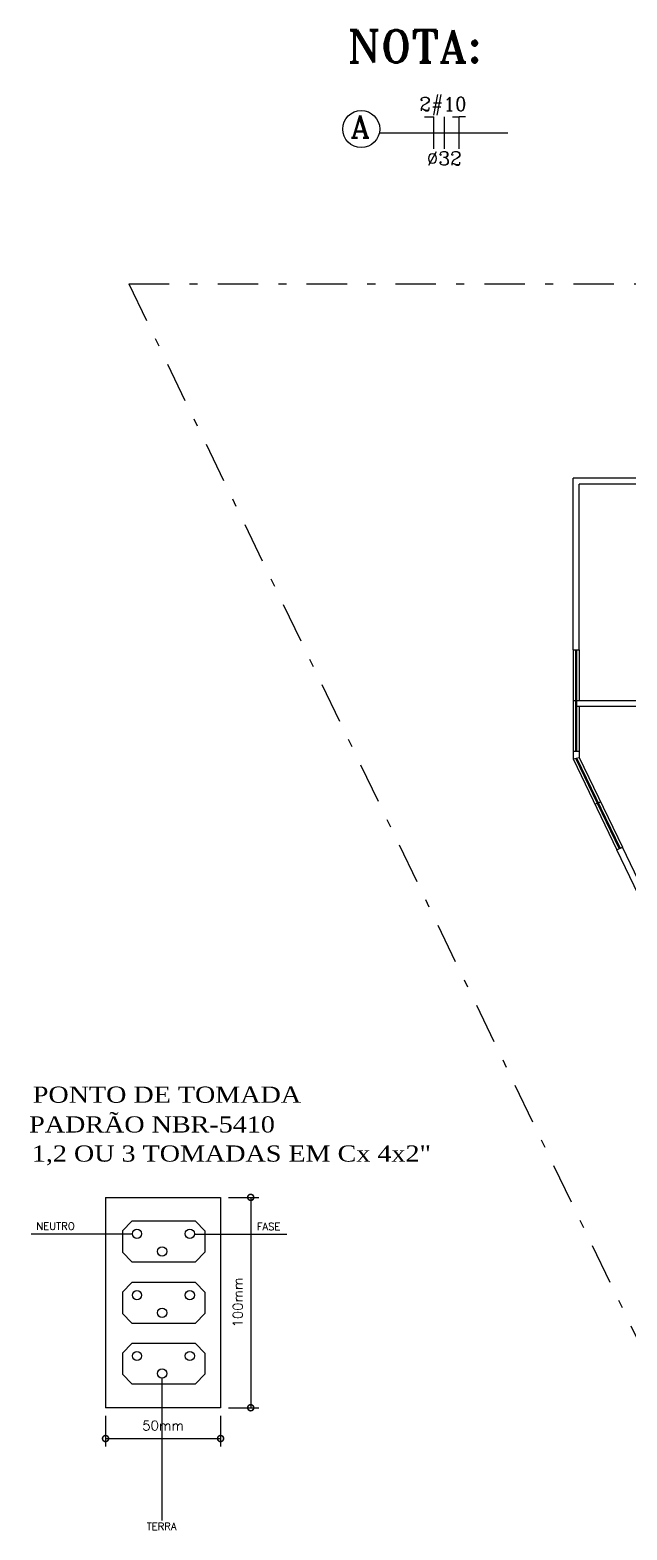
# Model space of a CAD drawing. Extents: x 544 to 914, y -40 to 56.
# Drawn here: x 565.41 to 572.8, y -12.76 to 5.79 of the extents above; entities that cross this region are included whole.
import ezdxf

# ---------------------------------------------------------------- set-up
doc = ezdxf.new("R2010")
doc.units = 0
doc.header["$LTSCALE"] = 0.5
doc.header["$MEASUREMENT"] = 0
doc.linetypes.add('DASHDOT', pattern=[1, 0.5, -0.25, 0, -0.25])
doc.layers.get('0').update_dxf_attribs({"linetype": 'CONTINUOUS'})
doc.layers.get('Defpoints').update_dxf_attribs({"linetype": 'CONTINUOUS'})
for name, color, linetype in [('A-03', 3, 'CONTINUOUS'), ('A-05', 5, 'CONTINUOUS'), ('Carimbo', 2, 'CONTINUOUS'), ('EQUIPAMENTOS', 3, 'CONTINUOUS'), ('FIAÇÃO', 15, 'CONTINUOUS'), ('JANELA', 1, 'CONTINUOUS'), ('PAREDE', 8, 'CONTINUOUS'), ('SETAS', 1, 'CONTINUOUS'), ('SIMBOLOS', 2, 'CONTINUOUS'), ('TEXTO', 7, 'CONTINUOUS'), ('TEXTO - TOMADAS', 250, 'CONTINUOUS')]:
    doc.layers.add(name, color=color, linetype=linetype)
doc.styles.add('ROMANC', font='romanc.shx')
doc.styles.add('ROMANS', font='romans.shx')
doc.styles.add('ROMANT', font='romant', dxfattribs={"height": 0.2})
doc.styles.get("Standard").update_dxf_attribs({"font": 'simplex.shx'})
doc.styles.add('style3', font='times.ttf', dxfattribs={"height": 0.4})

# ---------------------------------------------------------------- blocks, each defined once
blk = doc.blocks.new('_DOTSMALL')
at = {"color": 0, "linetype": 'ByBlock', "const_width": 0.5}
blk.add_lwpolyline([(-0.0625, 0, 1), (0.0625, 0, 1)], format="xyb", close=True, dxfattribs=at)

msp = doc.modelspace()

# ---------------------------------------------------------------- linework, layer by layer
at = {"color": 1, "linetype": 'ByBlock'}
for p, q in [((567.871, -8.643), (568.244, -8.643)), ((568.144, -8.643), (568.144, -11.244)), ((565.426, -9.093), (566.68, -9.093)), ((567.448, -9.096), (568.589, -9.096)), ((567.045, -10.879), (567.045, -12.637)), ((567.871, -11.244), (568.244, -11.244)), ((566.348, -11.344), (566.348, -11.725)), ((567.771, -11.344), (567.771, -11.725)), ((566.348, -11.625), (567.771, -11.625))]:
    msp.add_line(p, q, dxfattribs=at)
at = {"layer": 'A-03', "color": 9}
for p, q in [((572.131, -2.499), (572.176, -2.499)), ((572.403, -3.783), (572.47, -3.751))]:
    msp.add_line(p, q, dxfattribs=at)
at = {"layer": 'A-05', "color": 4}
for p, q in [((572.131, -1.874), (572.131, 0.251)), ((573.556, 0.251), (572.131, 0.251)), ((572.206, -1.874), (572.206, 0.176)), ((573.556, 0.176), (572.206, 0.176)), ((572.131, -1.874), (572.206, -1.874)), ((572.176, -2.499), (572.176, -2.574)), ((572.176, -2.499), (574.081, -2.499)), ((572.994, -2.574), (572.176, -2.574)), ((572.131, -3.124), (572.131, -3.22)), ((572.131, -3.124), (572.206, -3.124)), ((572.206, -3.124), (572.206, -3.203)), ((572.131, -3.22), (572.206, -3.203)), ((572.674, -4.346), (572.742, -4.314)), ((572.943, -4.904), (572.674, -4.346)), ((572.99, -4.829), (572.742, -4.314))]:
    msp.add_line(p, q, dxfattribs=at)
at = {"layer": 'Defpoints', "color": 0, "linetype": 'ByBlock'}
for p in [(567.771, -8.643), (566.348, -11.244), (567.771, -11.244), (567.771, -11.244), (568.144, -11.244), (567.771, -11.625)]:
    msp.add_point(p, dxfattribs=at)
at = {"layer": 'EQUIPAMENTOS'}
for p, q in [((566.348, -8.643, 4.493), (566.348, -11.244, 4.493)), ((566.348, -8.643), (567.771, -8.643)), ((567.771, -8.643), (567.771, -11.244)), ((566.675, -8.938), (566.556, -9.057)), ((566.556, -9.057), (566.556, -9.319)), ((567.459, -8.938), (567.578, -9.057)), ((567.578, -9.057), (567.578, -9.319)), ((566.675, -9.438), (566.556, -9.319)), ((567.459, -9.438), (567.578, -9.319)), ((566.675, -9.697), (566.556, -9.816)), ((566.556, -9.816), (566.556, -10.078)), ((567.459, -9.697), (567.578, -9.816)), ((567.578, -9.816), (567.578, -10.078)), ((566.675, -10.197), (566.556, -10.078)), ((567.459, -10.197), (567.578, -10.078)), ((566.675, -10.448), (566.556, -10.568)), ((566.556, -10.568), (566.556, -10.83)), ((567.459, -10.448), (567.578, -10.568)), ((567.578, -10.568), (567.578, -10.83)), ((566.675, -10.949), (566.556, -10.83)), ((567.459, -10.949), (567.578, -10.83)), ((567.771, -11.244), (566.348, -11.244))]:
    msp.add_line(p, q, dxfattribs=at)
for points in [[(567.459, -8.938), (566.675, -8.938)], [(566.675, -9.438), (567.459, -9.438)], [(567.459, -9.697), (566.675, -9.697)], [(566.675, -10.197), (567.459, -10.197)], [(567.459, -10.448), (566.675, -10.448)], [(566.675, -10.949), (567.459, -10.949)]]:
    msp.add_lwpolyline(points, dxfattribs=at)
for centre in [(566.737, -9.093), (567.391, -9.093), (567.048, -9.311), (566.737, -9.852), (567.391, -9.852), (567.048, -10.07), (566.737, -10.604), (567.391, -10.604), (567.048, -10.821)]:
    msp.add_circle(centre, 0.0573, dxfattribs=at)
at = {"layer": 'FIAÇÃO'}
for p, q in [((570.293, 4.718), (570.408, 4.718)), ((570.408, 4.322), (570.408, 4.718)), ((570.541, 4.322), (570.542, 4.718)), ((570.641, 4.718), (570.722, 4.718)), ((570.722, 4.321), (570.722, 4.718)), ((570.802, 4.718), (570.722, 4.718))]:
    msp.add_line(p, q, dxfattribs=at)
at = {"layer": 'JANELA', "color": 9}
for p, q in [((572.131, -1.874), (572.131, -3.124)), ((572.161, -1.874), (572.161, -3.124)), ((572.176, -1.874), (572.176, -3.124)), ((572.206, -1.874), (572.206, -2.499)), ((572.206, -2.574), (572.206, -3.124)), ((572.131, -3.22), (572.674, -4.346)), ((572.161, -3.213), (572.701, -4.333)), ((572.176, -3.21), (572.715, -4.327)), ((572.206, -3.203), (572.742, -4.314))]:
    msp.add_line(p, q, dxfattribs=at)
at = {"layer": 'SETAS', "color": 1}
msp.add_line((569.735, 4.52), (571.323, 4.52), dxfattribs=at)
msp.add_circle((569.511, 4.566), 0.229, dxfattribs=at)
at = {"layer": 'SIMBOLOS', "color": 9, "linetype": 'DASHDOT', "ltscale": 2}
for q in [(578.385, 2.651), (573.506, -11.599)]:
    msp.add_line((566.636, 2.651), q, dxfattribs=at)

# ---------------------------------------------------------------- block references
at = {"color": 1, "linetype": 'ByBlock'}
for p, xscale, yscale, zscale, rotation in [((568.144, -8.643), 0.1499999999996362, 0.1499999999996362, 0.1499999999996362, 90), ((568.144, -11.244), 0.1499999999996362, 0.1499999999996362, 0.1499999999996362, 270), ((566.348, -11.625), 0.1500000000014552, 0.1500000000014552, 0.1500000000014552, 180)]:
    msp.add_blockref('_DOTSMALL', p, dxfattribs=dict(at, xscale=xscale, yscale=yscale, zscale=zscale, rotation=rotation))
at = {"color": 1, "linetype": 'ByBlock', "xscale": 0.1500000000014552, "yscale": 0.1500000000014552, "zscale": 0.1500000000014552}
msp.add_blockref('_DOTSMALL', (567.771, -11.625), dxfattribs=at)

# ---------------------------------------------------------------- texts
at = {"color": 3, "linetype": 'ByBlock', "insert": (567.984, -9.943), "char_height": 0.12, "attachment_point": 5, "rotation": 90}
msp.add_mtext('100mm', dxfattribs=at)
at = {"color": 3, "linetype": 'ByBlock', "insert": (567.06, -11.465), "char_height": 0.12, "attachment_point": 5}
msp.add_mtext('50mm', dxfattribs=at)
at = {"layer": 'Carimbo', "color": 3, "style": 'ROMANT'}
msp.add_text('NOTA:', height=0.4017, dxfattribs=at).set_placement((569.34, 5.389))
at = {"layer": 'PAREDE', "color": 4, "style": 'style3', "width": 1.15}
for s, p in [('PONTO DE TOMADA', (565.448, -7.473, -3.504)), ('PADRÃO NBR-5410 ', (565.403, -7.841, -3.504)), ('1,2 OU 3 TOMADAS EM Cx 4x2"', (565.436, -8.201, -3.504))]:
    msp.add_text(s, height=0.2, dxfattribs=at).set_placement(p)
at = {"layer": 'TEXTO', "color": 250, "style": 'ROMANC'}
for s, p in [('2#10', (570.23, 4.793)), ('%%C32', (570.321, 4.118))]:
    msp.add_text(s, height=0.1686, rotation=359.9735, dxfattribs=at).set_placement(p)
at = {"layer": 'TEXTO', "color": 250, "style": 'ROMANS'}
for s, p in [('NEUTRO', (565.492, -9.043)), ('FASE', (568.219, -9.049)), ('TERRA', (566.857, -12.756))]:
    msp.add_text(s, height=0.0907, dxfattribs=at).set_placement(p)
at = {"layer": 'TEXTO - TOMADAS', "style": 'ROMANC'}
msp.add_text('A', height=0.278, dxfattribs=at).set_placement((569.38, 4.456))

doc.saveas('drawing.dxf')
